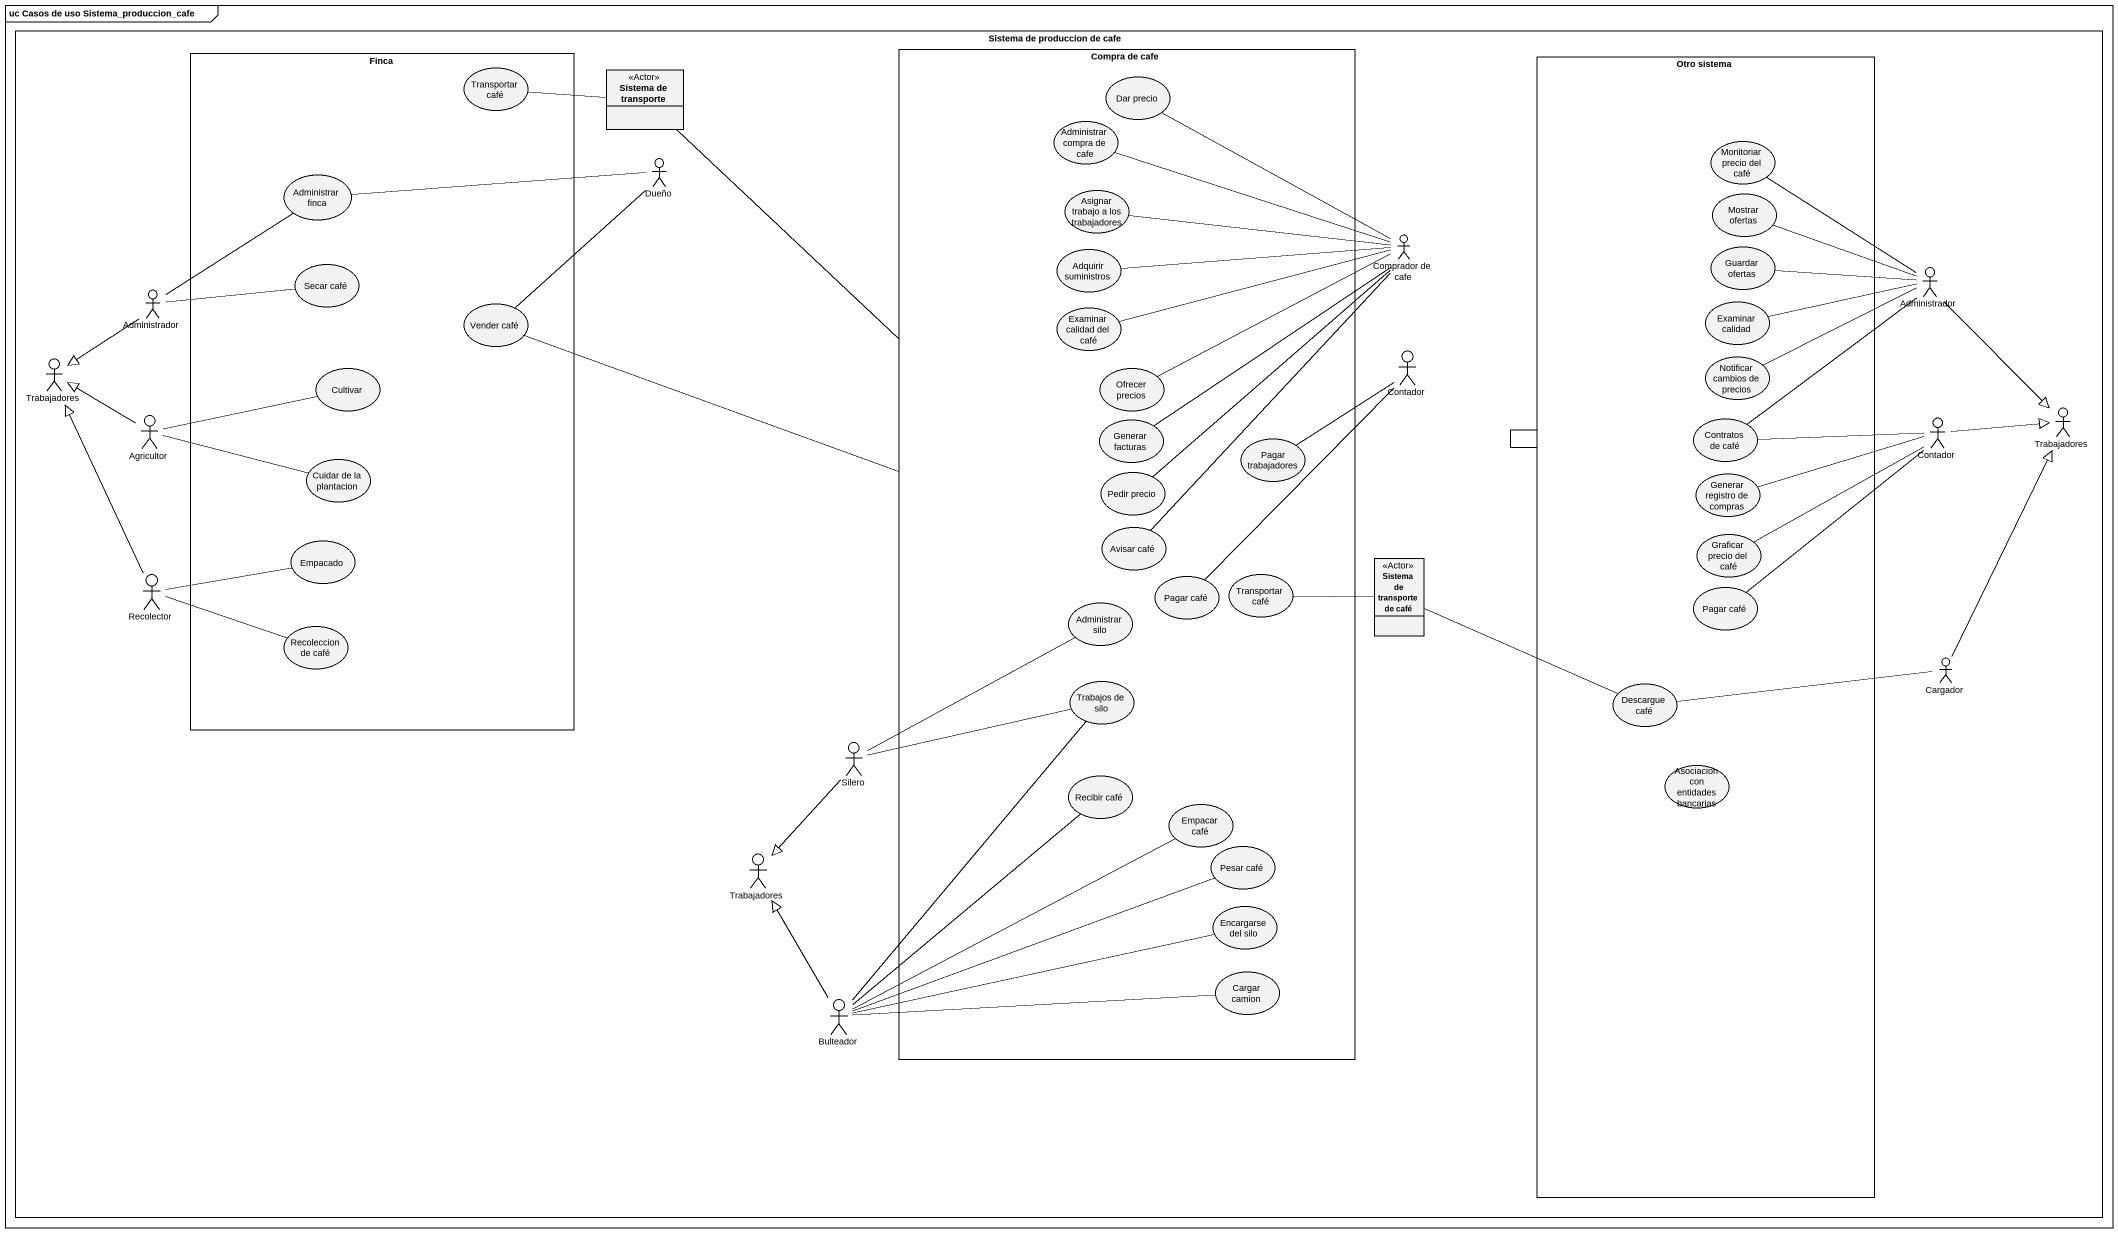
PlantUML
@startuml
mainframe uc Casos de uso Sistema_produccion_cafe
allowmixing
hide circle
hide empty members
rectangle "Sistema de produccion de cafe" as Sistema_de_produccion_de #FFFFFF {
  rectangle Finca {
    usecase "Transportar café" as Transportar_café
    usecase "Administrar finca" as Administrar_finca
    usecase "Secar café" as Secar_café
    usecase "Vender café" as Vender_café
    usecase Cultivar
    usecase "Cuidar de la plantacion" as Cuidar_de_la_plantacion
    usecase Empacado
    usecase "Recoleccion de café" as Recoleccion_de_café
  }
  class "Sistema de transporte" as Sistema_de_transporte <<Actor>>
  rectangle "Compra de cafe" as Compra_de_cafe {
    usecase "Dar precio" as Dar_precio
    usecase "Administrar compra de cafe" as Administrar_compra_de_cafe
    usecase "Asignar trabajo a los trabajadores" as Asignar_trabajo_a_los
    usecase "Adquirir suministros" as Adquirir_suministros
    usecase "Examinar calidad del café" as Examinar_calidad_del_café
    usecase "Ofrecer precios" as Ofrecer_precios
    usecase "Generar facturas" as Generar_facturas
    usecase "Pedir precio" as Pedir_precio
    usecase "Pagar trabajadores" as Pagar_trabajadores
    usecase "Avisar café" as Avisar_café
    usecase "Pagar café" as Pagar_café
    usecase "Transportar café" as Transportar_café_2
    usecase "Administrar silo" as Administrar_silo
    usecase "Trabajos de silo" as Trabajos_de_silo
    usecase "Recibir café" as Recibir_café
    usecase "Empacar café" as Empacar_café
    usecase "Pesar café" as Pesar_café
    usecase "Encargarse del silo" as Encargarse_del_silo
    usecase "Cargar camion" as Cargar_camion
  }
  rectangle "Otro sistema" as Otro_sistema {
    usecase "Monitoriar precio del café" as Monitoriar_precio_del_café
    usecase "Mostrar ofertas" as Mostrar_ofertas
    usecase "Guardar ofertas" as Guardar_ofertas
    usecase "Examinar calidad" as Examinar_calidad
    usecase "Notificar cambios de precios" as Notificar_cambios_de_precios
    usecase "Contratos de café" as Contratos_de_café
    usecase "Generar registro de compras" as Generar_registro_de_compras
    usecase "Graficar precio del café" as Graficar_precio_del_café
    usecase "Pagar café" as Pagar_café_2
    usecase "Descargue café" as Descargue_café
    usecase "Asociacion con entidades bancarias" as Asociacion_con_entidades
  }
  actor Dueño
  actor "Comprador de cafe" as Comprador_de_cafe
  actor Administrador
  actor "Administrador" as Administrador_2
  actor Contador
  actor Trabajadores
  actor Agricultor
  actor "Contador" as Contador_2
  actor "Trabajadores" as Trabajadores_2
  actor Recolector
  class "Sistema de transporte de café" as Sistema_de_transporte_de <<Actor>>
  actor Cargador
  actor Silero
  actor "Trabajadores" as Trabajadores_3
  actor Bulteador
}
Transportar_café -right- Sistema_de_transporte
Sistema_de_transporte -- Compra_de_cafe
Otro_sistema -- Otro_sistema
Administrar_compra_de_cafe -right- Comprador_de_cafe
Dueño -left- Administrar_finca
Dueño -- Vender_café
Asignar_trabajo_a_los -right- Comprador_de_cafe
Comprador_de_cafe -up- Dar_precio
Comprador_de_cafe -- Generar_facturas
Adquirir_suministros -right- Comprador_de_cafe
Administrador -up- Monitoriar_precio_del_café
Administrador -left- Mostrar_ofertas
Administrador -left- Guardar_ofertas
Administrador -left- Examinar_calidad
Administrador -left- Notificar_cambios_de_precios
Administrador -- Contratos_de_café
Administrador --|> Trabajadores_2
Administrador_2 -up- Administrar_finca
Administrador_2 -right- Secar_café
Administrador_2 --|> Trabajadores
Vender_café -right- Compra_de_cafe
Examinar_calidad_del_café -right- Comprador_de_cafe
Contador -- Pagar_trabajadores
Contador -- Pagar_café
Ofrecer_precios -right- Comprador_de_cafe
Agricultor -left-|> Trabajadores
Agricultor -right- Cultivar
Agricultor -right- Cuidar_de_la_plantacion
Contratos_de_café -right- Contador_2
Contador_2 -right-|> Trabajadores_2
Pedir_precio -up- Comprador_de_cafe
Generar_registro_de_compras -right- Contador_2
Avisar_café -up- Comprador_de_cafe
Graficar_precio_del_café -right- Contador_2
Recolector -up-|> Trabajadores
Recolector -right- Empacado
Recolector -right- Recoleccion_de_café
Sistema_de_transporte_de -left- Transportar_café_2
Sistema_de_transporte_de -right- Descargue_café
Pagar_café_2 -up- Contador_2
Administrar_silo -left- Silero
Cargador -up-|> Trabajadores_2
Trabajos_de_silo -left- Silero
Descargue_café -right- Cargador
Silero --|> Trabajadores_3
Recibir_café -- Bulteador
Empacar_café -left- Bulteador
Pesar_café -left- Bulteador
Encargarse_del_silo -left- Bulteador
Cargar_camion -left- Bulteador
Bulteador -up- Trabajos_de_silo
Bulteador -up-|> Trabajadores_3
@enduml
